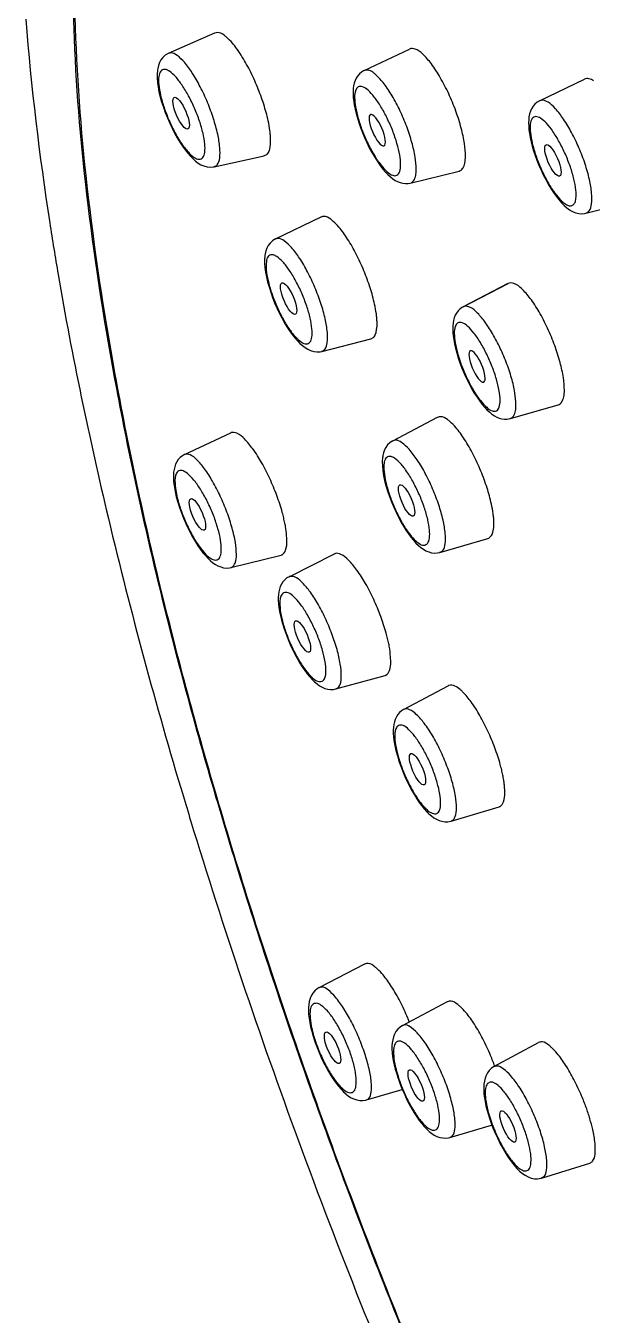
# Model space of a CAD drawing. Extents: x 11295 to 11888, y -24362 to -23942.
# Drawn here: x 11764.41 to 11773.76, y -24109.53 to -24088.24 of the extents above; entities that cross this region are included whole.
import ezdxf

# ---------------------------------------------------------------- set-up
doc = ezdxf.new("R2010")
doc.units = 0
doc.header["$MEASUREMENT"] = 0
doc.layers.get('0').update_dxf_attribs({"linetype": 'CONTINUOUS'})
doc.layers.add('02___PRT_ALL_AXES', color=7, linetype='CONTINUOUS')

msp = doc.modelspace()

# ---------------------------------------------------------------- linework, layer by layer
at = {"color": 7, "linetype": 'Continuous'}
for p, q in [((11766.767, -24088.695), (11766.767, -24088.696)), ((11769.995, -24088.979), (11769.986, -24088.984)), ((11772.892, -24089.478), (11772.892, -24089.478)), ((11768.437, -24090.279), (11768.445, -24090.232)), ((11767.214, -24090.476), (11767.257, -24090.508)), ((11767.521, -24090.568), (11767.521, -24090.568)), ((11771.562, -24090.639), (11771.583, -24090.631)), ((11770.757, -24090.838), (11770.758, -24090.838)), ((11770.758, -24090.838), (11770.777, -24090.831)), ((11773.655, -24091.336), (11773.655, -24091.336)), ((11768.532, -24091.759), (11768.532, -24091.759)), ((11772.37, -24092.496), (11771.632, -24092.881)), ((11770.193, -24093.304), (11770.202, -24093.257)), ((11770.18, -24093.344), (11770.193, -24093.304)), ((11768.977, -24093.521), (11769.02, -24093.554)), ((11773.199, -24094.498), (11773.216, -24094.491)), ((11772.409, -24094.724), (11772.41, -24094.724)), ((11772.41, -24094.724), (11772.425, -24094.718)), ((11770.468, -24095.092), (11770.468, -24095.092)), ((11767.031, -24095.319), (11767.031, -24095.319)), ((11766.886, -24095.911), (11766.911, -24096.035)), ((11768.721, -24096.747), (11768.713, -24096.612)), ((11772.109, -24096.641), (11772.122, -24096.602)), ((11772.122, -24096.602), (11772.131, -24096.554)), ((11771.247, -24096.935), (11771.247, -24096.935)), ((11767.798, -24097.184), (11767.798, -24097.184)), ((11768.756, -24097.336), (11768.756, -24097.336)), ((11768.617, -24097.925), (11768.642, -24098.048)), ((11770.436, -24098.737), (11770.427, -24098.602)), ((11769.53, -24099.19), (11769.53, -24099.189)), ((11770.647, -24099.53), (11770.647, -24099.53)), ((11770.515, -24100.114), (11770.54, -24100.237)), ((11767.552, -24100.946), (11767.558, -24100.968)), ((11772.318, -24100.904), (11772.31, -24100.77)), ((11767.011, -24100.967), (11767.05, -24101.095)), ((11767.55, -24100.971), (11767.543, -24100.949)), ((11771.429, -24101.371), (11771.43, -24101.371)), ((11769.251, -24104.12), (11769.251, -24104.12)), ((11770.627, -24104.747), (11770.627, -24104.748)), ((11769.219, -24105.111), (11769.252, -24105.194)), ((11772.138, -24105.426), (11772.138, -24105.426)), ((11770.596, -24105.731), (11770.629, -24105.813)), ((11770.034, -24105.976), (11770.035, -24105.976)), ((11772.122, -24106.435), (11772.16, -24106.526)), ((11771.412, -24106.595), (11771.412, -24106.595)), ((11772.925, -24107.266), (11772.926, -24107.265))]:
    msp.add_line(p, q, dxfattribs=at)
for points in [[(11766.767, -24088.696), (11766.758, -24088.7), (11766.713, -24088.727), (11766.674, -24088.762), (11766.642, -24088.803), (11766.618, -24088.848), (11766.6, -24088.895), (11766.588, -24088.945), (11766.584, -24088.966)], [(11766.584, -24088.964), (11766.583, -24088.977), (11766.578, -24089.039), (11766.578, -24089.106), (11766.584, -24089.176), (11766.594, -24089.251)], [(11769.985, -24088.984), (11769.953, -24089.004), (11769.918, -24089.033)], [(11769.845, -24089.145), (11769.831, -24089.188), (11769.821, -24089.232), (11769.815, -24089.277), (11769.813, -24089.325), (11769.813, -24089.376)], [(11769.918, -24089.033), (11769.889, -24089.067), (11769.864, -24089.105), (11769.845, -24089.145)], [(11766.594, -24089.251), (11766.609, -24089.329), (11766.629, -24089.412), (11766.653, -24089.497), (11766.681, -24089.585), (11766.713, -24089.673), (11766.748, -24089.761), (11766.786, -24089.848), (11766.825, -24089.932), (11766.867, -24090.014)], [(11769.813, -24089.376), (11769.817, -24089.431), (11769.823, -24089.489), (11769.833, -24089.551), (11769.846, -24089.618), (11769.863, -24089.688), (11769.884, -24089.762), (11769.908, -24089.839), (11769.935, -24089.919), (11769.967, -24090.002), (11770.002, -24090.085), (11770.04, -24090.169), (11770.081, -24090.253), (11770.125, -24090.334), (11770.17, -24090.411), (11770.215, -24090.482), (11770.26, -24090.547), (11770.305, -24090.605), (11770.347, -24090.655), (11770.389, -24090.698)], [(11772.892, -24089.478), (11772.852, -24089.501), (11772.815, -24089.532), (11772.784, -24089.568), (11772.759, -24089.609), (11772.74, -24089.652), (11772.726, -24089.696)], [(11772.726, -24089.696), (11772.717, -24089.743), (11772.712, -24089.792), (11772.71, -24089.844), (11772.712, -24089.898), (11772.717, -24089.957), (11772.725, -24090.019), (11772.737, -24090.085), (11772.753, -24090.154), (11772.772, -24090.227), (11772.794, -24090.303), (11772.82, -24090.381), (11772.849, -24090.461), (11772.881, -24090.541), (11772.916, -24090.622), (11772.953, -24090.701), (11772.993, -24090.779)], [(11766.867, -24090.014), (11766.91, -24090.091), (11766.954, -24090.163), (11766.998, -24090.23), (11767.041, -24090.291), (11767.085, -24090.346), (11767.128, -24090.395), (11767.171, -24090.438), (11767.214, -24090.476)], [(11767.257, -24090.508), (11767.302, -24090.534), (11767.351, -24090.555), (11767.402, -24090.569), (11767.454, -24090.575), (11767.507, -24090.571), (11767.521, -24090.568)], [(11770.389, -24090.698), (11770.429, -24090.735), (11770.469, -24090.767), (11770.508, -24090.793), (11770.548, -24090.814), (11770.59, -24090.83), (11770.633, -24090.841)], [(11770.633, -24090.841), (11770.677, -24090.846), (11770.722, -24090.845), (11770.758, -24090.838)], [(11772.993, -24090.779), (11773.034, -24090.854), (11773.076, -24090.925), (11773.12, -24090.992), (11773.164, -24091.054)], [(11773.164, -24091.054), (11773.208, -24091.111), (11773.252, -24091.162), (11773.296, -24091.207), (11773.342, -24091.247), (11773.388, -24091.28), (11773.398, -24091.287)], [(11773.397, -24091.286), (11773.402, -24091.289), (11773.445, -24091.312), (11773.49, -24091.33), (11773.537, -24091.341), (11773.586, -24091.345), (11773.635, -24091.341), (11773.655, -24091.336)], [(11768.532, -24091.759), (11768.523, -24091.763), (11768.48, -24091.792), (11768.443, -24091.827), (11768.413, -24091.867), (11768.389, -24091.911), (11768.372, -24091.958), (11768.361, -24092.007), (11768.358, -24092.025)], [(11768.358, -24092.023), (11768.356, -24092.036), (11768.351, -24092.097), (11768.352, -24092.163), (11768.357, -24092.232), (11768.367, -24092.306)], [(11768.367, -24092.306), (11768.382, -24092.384), (11768.401, -24092.466), (11768.425, -24092.55), (11768.453, -24092.637), (11768.484, -24092.724), (11768.518, -24092.812), (11768.555, -24092.898), (11768.595, -24092.981), (11768.636, -24093.062), (11768.678, -24093.138), (11768.721, -24093.21), (11768.764, -24093.276), (11768.807, -24093.337), (11768.85, -24093.391), (11768.893, -24093.44), (11768.935, -24093.484), (11768.977, -24093.521)], [(11771.63, -24092.882), (11771.611, -24092.892), (11771.577, -24092.918), (11771.546, -24092.949), (11771.521, -24092.984), (11771.5, -24093.021), (11771.484, -24093.062), (11771.472, -24093.104), (11771.464, -24093.148), (11771.459, -24093.195), (11771.458, -24093.246), (11771.46, -24093.3)], [(11771.46, -24093.3), (11771.465, -24093.359), (11771.474, -24093.423), (11771.487, -24093.491), (11771.504, -24093.564), (11771.525, -24093.642), (11771.549, -24093.723), (11771.578, -24093.807), (11771.611, -24093.892), (11771.647, -24093.979), (11771.686, -24094.064), (11771.727, -24094.147), (11771.77, -24094.228), (11771.814, -24094.304), (11771.859, -24094.373), (11771.903, -24094.437), (11771.946, -24094.493), (11771.988, -24094.542), (11772.028, -24094.585)], [(11769.02, -24093.554), (11769.064, -24093.581), (11769.112, -24093.603), (11769.163, -24093.618), (11769.214, -24093.624), (11769.267, -24093.622), (11769.298, -24093.616)], [(11772.028, -24094.585), (11772.068, -24094.621), (11772.106, -24094.652), (11772.145, -24094.678), (11772.184, -24094.7), (11772.224, -24094.717), (11772.267, -24094.729)], [(11772.267, -24094.729), (11772.31, -24094.735), (11772.355, -24094.734), (11772.399, -24094.727), (11772.41, -24094.724)], [(11770.468, -24095.092), (11770.459, -24095.097), (11770.418, -24095.126), (11770.383, -24095.161), (11770.354, -24095.201), (11770.332, -24095.244), (11770.316, -24095.29), (11770.304, -24095.338), (11770.302, -24095.354)], [(11767.031, -24095.319), (11766.996, -24095.339), (11766.959, -24095.368), (11766.928, -24095.402), (11766.902, -24095.44), (11766.882, -24095.481), (11766.868, -24095.523), (11766.857, -24095.567), (11766.851, -24095.613), (11766.848, -24095.662), (11766.848, -24095.713), (11766.851, -24095.769)], [(11770.302, -24095.352), (11770.3, -24095.369), (11770.295, -24095.436), (11770.297, -24095.507), (11770.304, -24095.583)], [(11770.304, -24095.583), (11770.316, -24095.663), (11770.334, -24095.746), (11770.356, -24095.833), (11770.382, -24095.921), (11770.413, -24096.011), (11770.446, -24096.1), (11770.483, -24096.188), (11770.522, -24096.273), (11770.562, -24096.354), (11770.603, -24096.431), (11770.644, -24096.503), (11770.686, -24096.569), (11770.728, -24096.63), (11770.769, -24096.686), (11770.81, -24096.736), (11770.851, -24096.781), (11770.892, -24096.821), (11770.932, -24096.855)], [(11766.851, -24095.769), (11766.858, -24095.83), (11766.863, -24095.866)], [(11766.863, -24095.865), (11766.875, -24095.93), (11766.895, -24096.016)], [(11766.895, -24096.016), (11766.919, -24096.105), (11766.947, -24096.194), (11766.979, -24096.283), (11767.013, -24096.37), (11767.05, -24096.456), (11767.088, -24096.538), (11767.128, -24096.617), (11767.169, -24096.692), (11767.21, -24096.762), (11767.252, -24096.826), (11767.293, -24096.886), (11767.334, -24096.94), (11767.375, -24096.989), (11767.416, -24097.033), (11767.457, -24097.072), (11767.498, -24097.106), (11767.54, -24097.134), (11767.583, -24097.158), (11767.629, -24097.176), (11767.676, -24097.188), (11767.725, -24097.193), (11767.775, -24097.189), (11767.798, -24097.184)], [(11770.932, -24096.855), (11770.974, -24096.884), (11771.016, -24096.909), (11771.061, -24096.927), (11771.107, -24096.94), (11771.155, -24096.946), (11771.203, -24096.944), (11771.247, -24096.935)], [(11768.756, -24097.336), (11768.722, -24097.356), (11768.686, -24097.386), (11768.656, -24097.42), (11768.631, -24097.458), (11768.612, -24097.498), (11768.598, -24097.54), (11768.588, -24097.584), (11768.581, -24097.63), (11768.578, -24097.679), (11768.579, -24097.73), (11768.582, -24097.786)], [(11768.582, -24097.786), (11768.589, -24097.845), (11768.594, -24097.879)], [(11768.594, -24097.878), (11768.605, -24097.939), (11768.624, -24098.024)], [(11768.624, -24098.024), (11768.648, -24098.111), (11768.675, -24098.199), (11768.706, -24098.286), (11768.74, -24098.373), (11768.776, -24098.457), (11768.813, -24098.539), (11768.853, -24098.618), (11768.893, -24098.692), (11768.934, -24098.762), (11768.975, -24098.827), (11769.016, -24098.887), (11769.057, -24098.941), (11769.097, -24098.99), (11769.138, -24099.034), (11769.178, -24099.073), (11769.218, -24099.108), (11769.259, -24099.137), (11769.302, -24099.161), (11769.347, -24099.18), (11769.394, -24099.193), (11769.442, -24099.199), (11769.492, -24099.197), (11769.53, -24099.19)], [(11770.647, -24099.53), (11770.615, -24099.55), (11770.58, -24099.58), (11770.551, -24099.613), (11770.527, -24099.651), (11770.508, -24099.692), (11770.494, -24099.734), (11770.485, -24099.777), (11770.479, -24099.823), (11770.476, -24099.872), (11770.477, -24099.923), (11770.48, -24099.978)], [(11770.48, -24099.978), (11770.487, -24100.037), (11770.492, -24100.068)], [(11770.492, -24100.068), (11770.502, -24100.125), (11770.521, -24100.208)], [(11770.521, -24100.208), (11770.544, -24100.293), (11770.57, -24100.38), (11770.6, -24100.466), (11770.633, -24100.552), (11770.668, -24100.635), (11770.706, -24100.717), (11770.745, -24100.795), (11770.784, -24100.869), (11770.825, -24100.939), (11770.865, -24101.004), (11770.906, -24101.064), (11770.947, -24101.118), (11770.987, -24101.168), (11771.027, -24101.212), (11771.066, -24101.252), (11771.106, -24101.286), (11771.147, -24101.316), (11771.189, -24101.341), (11771.233, -24101.361), (11771.279, -24101.375), (11771.327, -24101.382), (11771.376, -24101.382), (11771.429, -24101.371)], [(11769.251, -24104.12), (11769.218, -24104.141), (11769.179, -24104.173), (11769.147, -24104.212), (11769.121, -24104.255), (11769.102, -24104.301), (11769.089, -24104.349), (11769.081, -24104.399), (11769.076, -24104.452), (11769.076, -24104.507), (11769.079, -24104.566), (11769.087, -24104.629), (11769.097, -24104.696), (11769.112, -24104.767), (11769.13, -24104.842)], [(11770.627, -24104.748), (11770.588, -24104.773), (11770.551, -24104.806), (11770.521, -24104.845), (11770.497, -24104.888), (11770.479, -24104.934), (11770.467, -24104.981), (11770.459, -24105.031), (11770.455, -24105.083), (11770.455, -24105.138), (11770.459, -24105.196), (11770.466, -24105.259), (11770.477, -24105.325), (11770.492, -24105.395), (11770.51, -24105.47)], [(11769.13, -24104.842), (11769.153, -24104.921), (11769.172, -24104.98)], [(11769.172, -24104.98), (11769.188, -24105.029), (11769.219, -24105.111)], [(11769.252, -24105.194), (11769.288, -24105.276), (11769.326, -24105.355), (11769.366, -24105.432)], [(11769.366, -24105.432), (11769.406, -24105.505), (11769.448, -24105.574), (11769.49, -24105.638), (11769.532, -24105.698), (11769.574, -24105.751), (11769.616, -24105.799), (11769.657, -24105.842), (11769.699, -24105.879), (11769.74, -24105.912), (11769.783, -24105.939), (11769.827, -24105.96), (11769.874, -24105.976), (11769.923, -24105.986), (11769.972, -24105.987), (11770.021, -24105.98), (11770.035, -24105.976)], [(11770.51, -24105.47), (11770.533, -24105.547), (11770.551, -24105.604)], [(11770.551, -24105.604), (11770.566, -24105.65), (11770.596, -24105.731)], [(11772.138, -24105.426), (11772.094, -24105.456), (11772.059, -24105.49), (11772.03, -24105.529), (11772.008, -24105.572), (11771.991, -24105.617), (11771.98, -24105.664), (11771.973, -24105.713), (11771.969, -24105.765), (11771.97, -24105.82), (11771.974, -24105.878), (11771.981, -24105.939), (11771.992, -24106.005), (11772.007, -24106.075), (11772.025, -24106.148)], [(11770.629, -24105.813), (11770.665, -24105.894), (11770.702, -24105.972), (11770.741, -24106.048), (11770.781, -24106.121), (11770.822, -24106.19), (11770.864, -24106.254), (11770.906, -24106.313), (11770.948, -24106.367), (11770.989, -24106.415), (11771.03, -24106.458), (11771.071, -24106.496), (11771.112, -24106.528), (11771.154, -24106.556), (11771.198, -24106.578), (11771.244, -24106.594), (11771.292, -24106.604), (11771.34, -24106.607), (11771.388, -24106.601), (11771.412, -24106.595)], [(11772.025, -24106.148), (11772.047, -24106.224), (11772.065, -24106.279)], [(11772.065, -24106.279), (11772.087, -24106.344), (11772.122, -24106.435)], [(11772.16, -24106.526), (11772.2, -24106.615), (11772.243, -24106.7), (11772.288, -24106.782), (11772.333, -24106.859), (11772.38, -24106.93), (11772.426, -24106.995), (11772.472, -24107.054), (11772.518, -24107.105), (11772.563, -24107.15), (11772.608, -24107.188), (11772.655, -24107.22), (11772.703, -24107.246), (11772.754, -24107.265), (11772.806, -24107.276), (11772.86, -24107.277), (11772.914, -24107.269), (11772.925, -24107.266)]]:
    msp.add_lwpolyline(points, dxfattribs=at)
for centre, radius, start, end in [((11771.462, -24090.487), 0.193, 329.4024, 332.5073), ((11773.098, -24094.349), 0.189, 329.396, 331.8678), ((11766.328, -24096.933), 2.407, 11.5254, 13.6308), ((11766.64, -24096.87), 2.089, 9.2283, 11.5227), ((11767.197, -24096.779), 1.525, 6.2983, 9.2225), ((11768.066, -24098.92), 2.384, 11.5404, 13.6579), ((11768.374, -24098.857), 2.07, 9.2284, 11.5378), ((11768.917, -24098.769), 1.52, 6.299, 9.2253), ((11769.975, -24101.084), 2.358, 11.5578, 13.6885), ((11770.279, -24101.022), 2.047, 9.2286, 11.5552), ((11770.805, -24100.936), 1.514, 6.3021, 9.2288), ((11767.031, -24106.178), 3.999, 21.9009, 22.878), ((11771.268, -24104.303), 2.193, 194.6781, 198.3552), ((11771.575, -24104.205), 2.516, 198.2874, 199.9782), ((11771.671, -24104.17), 2.617, 199.9782, 201.6056), ((11768.605, -24106.715), 3.777, 20.077, 21.4244), ((11772.644, -24104.928), 2.19, 194.682, 198.3552), ((11772.95, -24104.829), 2.512, 198.2873, 199.9766), ((11773.045, -24104.795), 2.613, 199.9765, 201.6025), ((11770.163, -24107.364), 3.719, 19.8943, 21.4538), ((11774.152, -24105.605), 2.184, 194.6831, 198.3553), ((11770.3, -24107.314), 3.574, 18.2899, 19.8943), ((11770.586, -24107.22), 3.273, 16.5961, 18.3006), ((11774.458, -24105.506), 2.505, 198.2871, 199.9762), ((11774.552, -24105.472), 2.605, 199.9762, 201.6018)]:
    msp.add_arc(centre, radius, start, end, dxfattribs=at)
for points, start_tangent, end_tangent in [([(11767.543, -24100.949), (11766.616, -24097.497), (11765.911, -24094.228), (11765.44, -24091.198), (11765.212, -24088.456), (11765.233, -24086.047), (11765.507, -24084.01), (11766.036, -24082.384), (11766.808, -24081.211), (11767.79, -24080.514)], (-0.281174, 0.959657), (0.918493, 0.395436)), ([(11767.852, -24080.719), (11767.072, -24081.155), (11766.225, -24082.186), (11765.628, -24083.707), (11765.291, -24085.69), (11765.221, -24088.096), (11765.419, -24090.882), (11765.881, -24093.996), (11766.598, -24097.379), (11767.552, -24100.946)], (-0.941664, -0.336555), (0.280915, -0.959733)), ([(11764.41, -24088.131), (11764.806, -24091.493), (11764.944, -24092.345)], (0.07596, -0.997111), (0.168462, -0.985708)), ([(11767.728, -24088.433), (11767.686, -24088.398), (11767.573, -24088.351), (11767.531, -24088.361)], (-0.752851, 0.658191), (-0.913188, -0.407539)), ([(11768.44, -24089.971), (11768.411, -24089.809), (11768.338, -24089.537), (11768.234, -24089.253), (11768.106, -24088.974), (11767.965, -24088.726), (11767.82, -24088.526), (11767.728, -24088.433)], (-0.131261, 0.991348), (-0.752851, 0.658191)), ([(11767.611, -24090.426), (11767.613, -24090.253), (11767.578, -24090.03), (11767.508, -24089.774), (11767.41, -24089.506), (11767.29, -24089.248), (11767.159, -24089.021), (11767.028, -24088.843), (11766.907, -24088.729), (11766.805, -24088.688), (11766.768, -24088.698)], (0.14628, 0.989243), (-0.910828, -0.412785)), ([(11770.963, -24088.708), (11770.838, -24088.625), (11770.743, -24088.624)], (-0.725605, 0.688111), (-0.906567, -0.422062)), ([(11771.668, -24090.398), (11771.652, -24090.186), (11771.598, -24089.932), (11771.509, -24089.648), (11771.391, -24089.362), (11771.251, -24089.092), (11771.105, -24088.869), (11770.963, -24088.708)], (0.007268, 0.999974), (-0.725605, 0.688111)), ([(11766.752, -24088.974), (11766.698, -24088.961), (11766.639, -24088.99), (11766.607, -24089.076)], (-0.891997, 0.452041), (-0.146451, -0.989218)), ([(11767.364, -24090.329), (11767.366, -24090.193), (11767.336, -24090.016), (11767.278, -24089.814), (11767.196, -24089.602), (11767.097, -24089.399), (11766.989, -24089.22), (11766.881, -24089.08), (11766.781, -24088.992), (11766.752, -24088.974)], (0.146356, 0.989232), (-0.891997, 0.452041)), ([(11770.156, -24089.02), (11770.081, -24088.979), (11769.995, -24088.979)], (-0.794881, 0.606765), (-0.906684, -0.421811)), ([(11770.853, -24090.666), (11770.855, -24090.611), (11770.838, -24090.409), (11770.784, -24090.167), (11770.698, -24089.903), (11770.586, -24089.639), (11770.458, -24089.397), (11770.324, -24089.197), (11770.195, -24089.054), (11770.156, -24089.02)], (0.083612, 0.996498), (-0.794881, 0.606765)), ([(11766.607, -24089.076), (11766.606, -24089.211), (11766.635, -24089.387), (11766.693, -24089.589), (11766.774, -24089.8), (11766.873, -24090.004), (11766.981, -24090.183), (11767.09, -24090.323), (11767.19, -24090.413), (11767.273, -24090.444), (11767.333, -24090.415), (11767.364, -24090.329)], (-0.14633, -0.989236), (0.146438, 0.98922)), ([(11770.538, -24090.708), (11770.583, -24090.649), (11770.598, -24090.534), (11770.583, -24090.375), (11770.538, -24090.184), (11770.467, -24089.975), (11770.376, -24089.767), (11770.272, -24089.576), (11770.163, -24089.418), (11770.06, -24089.306), (11769.969, -24089.248), (11769.899, -24089.249)], (0.886353, 0.463011), (-0.886478, -0.462771)), ([(11773.707, -24089.115), (11773.673, -24089.112), (11773.633, -24089.124)], (-0.976796, 0.214171), (-0.895076, -0.445914)), ([(11773.783, -24089.149), (11773.707, -24089.115)], (-0.849021, 0.528359), (-0.976796, 0.214171)), ([(11769.899, -24089.249), (11769.854, -24089.308), (11769.838, -24089.422), (11769.853, -24089.581), (11769.898, -24089.772), (11769.968, -24089.98), (11770.06, -24090.188), (11770.164, -24090.38), (11770.272, -24090.538), (11770.376, -24090.651), (11770.467, -24090.709), (11770.538, -24090.708)], (-0.88633, -0.463055), (0.886467, 0.462793)), ([(11773.031, -24089.503), (11772.928, -24089.469), (11772.893, -24089.48)], (-0.848967, 0.528446), (-0.891866, -0.452299)), ([(11773.655, -24091.335), (11773.71, -24091.297), (11773.75, -24091.183), (11773.751, -24091.006), (11773.715, -24090.78), (11773.643, -24090.523), (11773.542, -24090.257), (11773.42, -24090.002), (11773.287, -24089.781), (11773.154, -24089.61), (11773.031, -24089.503)], (0.952396, 0.304864), (-0.848925, 0.528514)), ([(11772.907, -24089.767), (11772.827, -24089.74), (11772.769, -24089.772), (11772.739, -24089.862), (11772.74, -24090.001), (11772.771, -24090.179), (11772.83, -24090.382), (11772.913, -24090.592), (11773.012, -24090.793), (11773.119, -24090.968), (11773.226, -24091.104), (11773.323, -24091.187)], (-0.84891, 0.528538), (0.84885, -0.528634)), ([(11773.486, -24091.128), (11773.492, -24091.092), (11773.491, -24090.952), (11773.459, -24090.773), (11773.4, -24090.571), (11773.317, -24090.36), (11773.218, -24090.16), (11773.111, -24089.985), (11773.004, -24089.85), (11772.907, -24089.767)], (0.214459, 0.976733), (-0.848845, 0.528642)), ([(11768.452, -24090.114), (11768.448, -24090.046), (11768.44, -24089.971)], (-0.024058, 0.999711), (-0.131261, 0.991348)), ([(11768.347, -24090.383), (11768.403, -24090.349), (11768.437, -24090.279)], (0.960216, 0.279257), (0.240026, 0.970766)), ([(11768.445, -24090.232), (11768.452, -24090.114)], (0.146152, 0.989262), (-0.024058, 0.999711)), ([(11767.521, -24090.566), (11767.572, -24090.535), (11767.611, -24090.426)], (0.959829, 0.280584), (0.146356, 0.989232)), ([(11771.633, -24090.576), (11771.645, -24090.55), (11771.658, -24090.508)], (0.462168, 0.886793), (0.220897, 0.975297)), ([(11771.658, -24090.508), (11771.668, -24090.398)], (0.220897, 0.975297), (0.007268, 0.999974)), ([(11770.777, -24090.831), (11770.834, -24090.755), (11770.853, -24090.666)], (0.886209, 0.463287), (0.083612, 0.996498)), ([(11771.583, -24090.631), (11771.628, -24090.585)], (0.886076, 0.46354), (0.509542, 0.860446)), ([(11773.426, -24091.209), (11773.462, -24091.182), (11773.486, -24091.128)], (0.922794, 0.385294), (0.214459, 0.976733)), ([(11773.323, -24091.187), (11773.404, -24091.214), (11773.426, -24091.209)], (0.8489, -0.528554), (0.922794, 0.385294)), ([(11769.486, -24091.47), (11769.443, -24091.435), (11769.33, -24091.388), (11769.285, -24091.399)], (-0.754162, 0.656689), (-0.904117, -0.427285)), ([(11770.197, -24092.998), (11770.168, -24092.837), (11770.095, -24092.568), (11769.992, -24092.287), (11769.865, -24092.009), (11769.723, -24091.762), (11769.578, -24091.563), (11769.486, -24091.47)], (-0.1321, 0.991236), (-0.754162, 0.656689)), ([(11769.386, -24093.475), (11769.388, -24093.303), (11769.352, -24093.08), (11769.282, -24092.826), (11769.182, -24092.56), (11769.062, -24092.304), (11768.93, -24092.079), (11768.797, -24091.903), (11768.675, -24091.79), (11768.573, -24091.75), (11768.533, -24091.761)], (0.14627, 0.989245), (-0.901187, -0.433431)), ([(11768.381, -24092.135), (11768.38, -24092.27), (11768.409, -24092.445), (11768.466, -24092.646), (11768.547, -24092.856), (11768.645, -24093.058), (11768.752, -24093.236), (11768.86, -24093.375), (11768.959, -24093.463), (11769.042, -24093.494), (11769.101, -24093.465), (11769.133, -24093.38)], (-0.146336, -0.989235), (0.146435, 0.98922)), ([(11768.525, -24092.033), (11768.471, -24092.02), (11768.412, -24092.049), (11768.381, -24092.135)], (-0.892358, 0.451329), (-0.146443, -0.989219)), ([(11769.133, -24093.38), (11769.134, -24093.244), (11769.105, -24093.068), (11769.047, -24092.867), (11768.966, -24092.657), (11768.868, -24092.455), (11768.76, -24092.277), (11768.653, -24092.139), (11768.554, -24092.051), (11768.525, -24092.033)], (0.146352, 0.989233), (-0.892358, 0.451329)), ([(11764.944, -24092.345), (11765.774, -24096.376), (11767.011, -24100.967)], (0.168462, -0.985708), (0.287291, -0.957843)), ([(11772.469, -24092.496), (11772.371, -24092.496)], (-0.948416, 0.317029), (-0.887438, -0.460927)), ([(11772.594, -24092.58), (11772.469, -24092.496)], (-0.726259, 0.687422), (-0.948416, 0.317029)), ([(11773.301, -24094.26), (11773.285, -24094.051), (11773.231, -24093.8), (11773.142, -24093.52), (11773.024, -24093.235), (11772.884, -24092.964), (11772.737, -24092.741), (11772.594, -24092.58)], (0.006563, 0.999978), (-0.726259, 0.687422)), ([(11770.209, -24093.14), (11770.205, -24093.072), (11770.197, -24092.998)], (-0.02459, 0.999698), (-0.1321, 0.991236)), ([(11772.501, -24094.554), (11772.502, -24094.499), (11772.484, -24094.298), (11772.429, -24094.058), (11772.341, -24093.796), (11772.228, -24093.534), (11772.099, -24093.294), (11771.964, -24093.095), (11771.835, -24092.953), (11771.721, -24092.88), (11771.632, -24092.881)], (0.078487, 0.996915), (-0.887627, -0.460563)), ([(11770.202, -24093.257), (11770.209, -24093.14)], (0.146152, 0.989262), (-0.02459, 0.999698)), ([(11771.544, -24093.146), (11771.499, -24093.205), (11771.484, -24093.319), (11771.499, -24093.477), (11771.543, -24093.667), (11771.613, -24093.874), (11771.704, -24094.081), (11771.807, -24094.271), (11771.915, -24094.428), (11772.019, -24094.54), (11772.109, -24094.598), (11772.18, -24094.597)], (-0.88634, -0.463035), (0.886464, 0.462798)), ([(11772.18, -24094.597), (11772.224, -24094.538), (11772.24, -24094.424), (11772.225, -24094.266), (11772.18, -24094.076), (11772.11, -24093.869), (11772.019, -24093.662), (11771.916, -24093.472), (11771.808, -24093.315), (11771.705, -24093.203), (11771.614, -24093.145), (11771.544, -24093.146)], (0.88635, 0.463016), (-0.886469, -0.462789)), ([(11769.298, -24093.614), (11769.347, -24093.583), (11769.386, -24093.475)], (0.953611, 0.301042), (0.146342, 0.989234)), ([(11770.107, -24093.408), (11770.16, -24093.374), (11770.18, -24093.344)], (0.952947, 0.303136), (0.433915, 0.900954)), ([(11773.291, -24094.367), (11773.301, -24094.26)], (0.213422, 0.97696), (0.006563, 0.999978)), ([(11772.425, -24094.718), (11772.482, -24094.643), (11772.501, -24094.554)], (0.886205, 0.463293), (0.078487, 0.996915)), ([(11773.216, -24094.491), (11773.261, -24094.446)], (0.886076, 0.46354), (0.509433, 0.86051)), ([(11773.265, -24094.439), (11773.278, -24094.411), (11773.291, -24094.367)], (0.471838, 0.881686), (0.213422, 0.97696)), ([(11771.415, -24094.777), (11771.372, -24094.743), (11771.258, -24094.695), (11771.209, -24094.708)], (-0.754597, 0.656188), (-0.894901, -0.446264)), ([(11768.021, -24095.062), (11767.895, -24094.968), (11767.798, -24094.958), (11767.793, -24094.96)], (-0.696833, 0.717234), (-0.896703, -0.442633)), ([(11772.125, -24096.297), (11772.097, -24096.137), (11772.025, -24095.872), (11771.922, -24095.593), (11771.795, -24095.318), (11771.654, -24095.071), (11771.507, -24094.871), (11771.415, -24094.777)], (-0.132992, 0.991117), (-0.754597, 0.656188)), ([(11768.668, -24096.366), (11768.645, -24096.276), (11768.554, -24095.997), (11768.437, -24095.715), (11768.303, -24095.453), (11768.16, -24095.228), (11768.021, -24095.062)], (-0.235202, 0.971947), (-0.696833, 0.717234)), ([(11771.333, -24096.795), (11771.335, -24096.623), (11771.298, -24096.402), (11771.227, -24096.149), (11771.126, -24095.885), (11771.005, -24095.631), (11770.871, -24095.407), (11770.738, -24095.233), (11770.615, -24095.122), (11770.512, -24095.082), (11770.469, -24095.094)], (0.146263, 0.989246), (-0.890874, -0.454251)), ([(11767.87, -24096.774), (11767.816, -24096.534), (11767.731, -24096.272), (11767.62, -24096.007), (11767.493, -24095.761), (11767.361, -24095.555), (11767.233, -24095.405), (11767.121, -24095.324), (11767.033, -24095.318), (11767.031, -24095.319)], (-0.159882, 0.987136), (-0.904815, -0.425806)), ([(11770.468, -24095.363), (11770.415, -24095.35), (11770.356, -24095.379), (11770.325, -24095.464)], (-0.892388, 0.451269), (-0.146437, -0.98922)), ([(11771.073, -24096.702), (11771.074, -24096.567), (11771.045, -24096.392), (11770.988, -24096.192), (11770.907, -24095.983), (11770.809, -24095.782), (11770.703, -24095.606), (11770.596, -24095.468), (11770.497, -24095.38), (11770.468, -24095.363)], (0.14635, 0.989233), (-0.892388, 0.451269)), ([(11767.625, -24096.733), (11767.582, -24096.544), (11767.513, -24096.336), (11767.422, -24096.126), (11767.318, -24095.933), (11767.209, -24095.771), (11767.103, -24095.653), (11767.01, -24095.591), (11766.937, -24095.588), (11766.89, -24095.645), (11766.874, -24095.713)], (-0.15986, 0.98714), (-0.086801, -0.996226)), ([(11770.325, -24095.464), (11770.324, -24095.599), (11770.353, -24095.773), (11770.41, -24095.973), (11770.49, -24096.182), (11770.588, -24096.383), (11770.694, -24096.56), (11770.801, -24096.697), (11770.9, -24096.785), (11770.982, -24096.816), (11771.041, -24096.787), (11771.073, -24096.702)], (-0.146343, -0.989234), (0.146433, 0.989221)), ([(11766.874, -24095.713), (11766.873, -24095.756), (11766.886, -24095.911)], (-0.086801, -0.996226), (0.159821, -0.987146)), ([(11766.911, -24096.035), (11766.928, -24096.1), (11766.998, -24096.307), (11767.088, -24096.516), (11767.192, -24096.709), (11767.301, -24096.872), (11767.406, -24096.99), (11767.5, -24097.053), (11767.573, -24097.056), (11767.621, -24097), (11767.638, -24096.889), (11767.625, -24096.733)], (0.239122, -0.970989), (-0.159826, 0.987145)), ([(11772.137, -24096.438), (11772.134, -24096.37), (11772.125, -24096.297)], (-0.025208, 0.999682), (-0.132992, 0.991117)), ([(11772.131, -24096.554), (11772.137, -24096.438)], (0.146152, 0.989262), (-0.025208, 0.999682)), ([(11772.038, -24096.704), (11772.089, -24096.67), (11772.109, -24096.641)], (0.945123, 0.326714), (0.433943, 0.90094)), ([(11767.798, -24097.184), (11767.81, -24097.18), (11767.867, -24097.111), (11767.887, -24096.972), (11767.87, -24096.774)], (0.976993, 0.213273), (-0.159843, 0.987142)), ([(11768.624, -24096.978), (11768.641, -24096.973), (11768.7, -24096.896), (11768.721, -24096.747)], (0.978641, 0.205577), (-0.008471, 0.999964)), ([(11771.246, -24096.933), (11771.293, -24096.903), (11771.333, -24096.795)], (0.946392, 0.323021), (0.146331, 0.989236)), ([(11769.737, -24097.062), (11769.611, -24096.968), (11769.513, -24096.957), (11769.506, -24096.961)], (-0.698433, 0.715675), (-0.883242, -0.468917)), ([(11770.383, -24098.357), (11770.36, -24098.268), (11770.269, -24097.991), (11770.153, -24097.711), (11770.02, -24097.451), (11769.877, -24097.228), (11769.737, -24097.062)], (-0.235661, 0.971835), (-0.698433, 0.715675)), ([(11769.602, -24098.78), (11769.549, -24098.541), (11769.463, -24098.279), (11769.352, -24098.015), (11769.224, -24097.772), (11769.09, -24097.568), (11768.962, -24097.42), (11768.848, -24097.34), (11768.759, -24097.335), (11768.756, -24097.336)], (-0.159887, 0.987135), (-0.892062, -0.451913)), ([(11768.605, -24097.727), (11768.604, -24097.77), (11768.617, -24097.925)], (-0.086499, -0.996252), (0.159824, -0.987146)), ([(11769.351, -24098.74), (11769.308, -24098.552), (11769.239, -24098.345), (11769.149, -24098.137), (11769.046, -24097.944), (11768.938, -24097.783), (11768.833, -24097.667), (11768.74, -24097.605), (11768.668, -24097.602), (11768.621, -24097.659), (11768.605, -24097.727)], (-0.159861, 0.98714), (-0.086499, -0.996252)), ([(11768.642, -24098.048), (11768.659, -24098.112), (11768.728, -24098.319), (11768.818, -24098.527), (11768.921, -24098.719), (11769.029, -24098.88), (11769.134, -24098.997), (11769.227, -24099.06), (11769.3, -24099.063), (11769.347, -24099.007), (11769.364, -24098.896), (11769.351, -24098.74)], (0.239056, -0.971006), (-0.159827, 0.987145)), ([(11769.53, -24099.189), (11769.541, -24099.185), (11769.598, -24099.116), (11769.619, -24098.977), (11769.602, -24098.78)], (0.971331, 0.237733), (-0.159852, 0.987141)), ([(11770.34, -24098.968), (11770.356, -24098.962), (11770.414, -24098.886), (11770.436, -24098.737)], (0.97403, 0.226417), (-0.007033, 0.999975)), ([(11771.579, -24099.198), (11771.495, -24099.144), (11771.395, -24099.133), (11771.385, -24099.138)], (-0.759074, 0.651004), (-0.868312, -0.496018)), ([(11772.266, -24100.526), (11772.243, -24100.437), (11772.153, -24100.162), (11772.037, -24099.886), (11771.905, -24099.628), (11771.762, -24099.405), (11771.622, -24099.239), (11771.579, -24099.198)], (-0.236178, 0.97171), (-0.759074, 0.651004)), ([(11771.503, -24100.962), (11771.449, -24100.724), (11771.363, -24100.463), (11771.251, -24100.201), (11771.122, -24099.959), (11770.987, -24099.757), (11770.857, -24099.61), (11770.743, -24099.532), (11770.653, -24099.527), (11770.647, -24099.53)], (-0.159892, 0.987135), (-0.87854, -0.477668)), ([(11771.245, -24100.925), (11771.202, -24100.738), (11771.133, -24100.531), (11771.044, -24100.324), (11770.941, -24100.133), (11770.834, -24099.973), (11770.73, -24099.857), (11770.638, -24099.795), (11770.565, -24099.793), (11770.519, -24099.849), (11770.503, -24099.917)], (-0.159862, 0.987139), (-0.086398, -0.996261)), ([(11770.503, -24099.917), (11770.501, -24099.959), (11770.515, -24100.114)], (-0.086398, -0.996261), (0.159827, -0.987145)), ([(11770.54, -24100.237), (11770.557, -24100.301), (11770.626, -24100.507), (11770.715, -24100.714), (11770.817, -24100.905), (11770.925, -24101.066), (11771.029, -24101.181), (11771.121, -24101.243), (11771.194, -24101.246), (11771.24, -24101.19), (11771.258, -24101.08), (11771.245, -24100.925)], (0.239042, -0.971009), (-0.159828, 0.987145)), ([(11772.223, -24101.135), (11772.239, -24101.129), (11772.297, -24101.052), (11772.318, -24100.904)], (0.968964, 0.247201), (-0.005306, 0.999986)), ([(11767.05, -24101.095), (11767.181, -24101.526), (11768.972, -24106.816), (11771.095, -24112.126), (11773.5, -24117.333), (11776.129, -24122.298), (11778.921, -24126.882), (11780.626, -24129.361)], (0.288697, -0.957421), (0.585894, -0.810388)), ([(11787.658, -24135.499), (11785.98, -24134.286), (11784.206, -24132.628), (11782.361, -24130.559), (11780.474, -24128.112), (11778.576, -24125.331), (11776.699, -24122.261), (11774.873, -24118.956), (11773.13, -24115.471), (11771.499, -24111.866), (11770.007, -24108.203), (11768.681, -24104.543), (11767.55, -24100.971)], (-0.854985, 0.518653), (-0.281435, 0.95958)), ([(11767.558, -24100.968), (11768.743, -24104.697), (11770.129, -24108.497), (11771.693, -24112.295), (11773.403, -24116.023), (11775.23, -24119.61), (11777.137, -24122.989), (11779.091, -24126.097), (11781.054, -24128.877), (11782.99, -24131.277), (11784.864, -24133.252), (11786.639, -24134.765), (11787.751, -24135.503)], (0.281174, -0.959657), (0.865306, -0.501244)), ([(11771.43, -24101.371), (11771.44, -24101.368), (11771.498, -24101.298), (11771.519, -24101.159), (11771.503, -24100.962)], (0.964841, 0.262836), (-0.159859, 0.98714)), ([(11770.216, -24103.815), (11770.174, -24103.779), (11770.062, -24103.723), (11770.006, -24103.734)], (-0.733522, 0.679666), (-0.911595, -0.411089)), ([(11770.716, -24104.623), (11770.588, -24104.35), (11770.448, -24104.106), (11770.307, -24103.911), (11770.216, -24103.815)], (-0.388734, 0.92135), (-0.733522, 0.679666)), ([(11770.006, -24105.209), (11769.906, -24104.943), (11769.786, -24104.686), (11769.654, -24104.458), (11769.522, -24104.277), (11769.4, -24104.159), (11769.298, -24104.112), (11769.252, -24104.123)], (-0.313696, 0.949524), (-0.903061, -0.429513)), ([(11771.585, -24104.438), (11771.543, -24104.401), (11771.43, -24104.345), (11771.372, -24104.356)], (-0.734216, 0.678916), (-0.90932, -0.416098)), ([(11769.781, -24105.241), (11769.701, -24105.032), (11769.604, -24104.828), (11769.496, -24104.648), (11769.388, -24104.506), (11769.287, -24104.414), (11769.202, -24104.379), (11769.141, -24104.404), (11769.107, -24104.487), (11769.104, -24104.621), (11769.131, -24104.796), (11769.147, -24104.859)], (-0.313685, 0.949527), (0.25215, -0.967688)), ([(11772.121, -24105.335), (11772.083, -24105.241), (11771.955, -24104.968), (11771.816, -24104.726), (11771.676, -24104.533), (11771.585, -24104.438)], (-0.365208, 0.930926), (-0.734216, 0.678916)), ([(11771.388, -24105.828), (11771.288, -24105.564), (11771.167, -24105.308), (11771.034, -24105.08), (11770.901, -24104.901), (11770.778, -24104.784), (11770.676, -24104.738), (11770.628, -24104.75)], (-0.3137, 0.949522), (-0.899127, -0.437689)), ([(11769.237, -24105.134), (11769.266, -24105.202), (11769.363, -24105.405), (11769.47, -24105.585), (11769.578, -24105.728), (11769.679, -24105.821), (11769.764, -24105.857), (11769.826, -24105.832), (11769.86, -24105.749), (11769.863, -24105.615), (11769.836, -24105.44), (11769.781, -24105.241)], (0.368128, -0.929775), (-0.313664, 0.949534)), ([(11771.155, -24105.863), (11771.076, -24105.655), (11770.979, -24105.452), (11770.872, -24105.273), (11770.765, -24105.131), (11770.665, -24105.039), (11770.581, -24105.005), (11770.519, -24105.03), (11770.486, -24105.112), (11770.483, -24105.246), (11770.51, -24105.42), (11770.526, -24105.483)], (-0.313686, 0.949527), (0.252218, -0.96767)), ([(11773.09, -24105.112), (11773.048, -24105.075), (11772.935, -24105.018), (11772.873, -24105.029)], (-0.733898, 0.67926), (-0.907473, -0.42011)), ([(11773.624, -24106.003), (11773.586, -24105.909), (11773.459, -24105.64), (11773.321, -24105.4), (11773.181, -24105.207), (11773.09, -24105.112)], (-0.365665, 0.930747), (-0.733898, 0.67926)), ([(11770.034, -24105.974), (11770.074, -24105.95), (11770.113, -24105.847), (11770.114, -24105.679), (11770.077, -24105.461), (11770.006, -24105.209)], (0.950605, 0.310402), (-0.313668, 0.949533)), ([(11772.905, -24106.499), (11772.805, -24106.235), (11772.684, -24105.98), (11772.551, -24105.755), (11772.417, -24105.577), (11772.293, -24105.461), (11772.189, -24105.416), (11772.139, -24105.428)], (-0.313703, 0.949521), (-0.894956, -0.446155)), ([(11770.616, -24105.757), (11770.644, -24105.826), (11770.741, -24106.028), (11770.848, -24106.207), (11770.955, -24106.349), (11771.055, -24106.441), (11771.139, -24106.476), (11771.201, -24106.452), (11771.235, -24106.369), (11771.238, -24106.235), (11771.211, -24106.061), (11771.155, -24105.863)], (0.368078, -0.929795), (-0.313664, 0.949534)), ([(11771.411, -24106.593), (11771.452, -24106.568), (11771.492, -24106.465), (11771.494, -24106.298), (11771.458, -24106.08), (11771.388, -24105.828)], (0.949161, 0.314792), (-0.313675, 0.94953)), ([(11772.666, -24106.537), (11772.587, -24106.329), (11772.491, -24106.127), (11772.385, -24105.949), (11772.278, -24105.808), (11772.178, -24105.717), (11772.095, -24105.682), (11772.034, -24105.707), (11772, -24105.789), (11771.997, -24105.922), (11772.025, -24106.095), (11772.04, -24106.158)], (-0.313687, 0.949527), (0.252236, -0.967666)), ([(11772.13, -24106.431), (11772.158, -24106.5), (11772.255, -24106.701), (11772.361, -24106.88), (11772.468, -24107.021), (11772.567, -24107.112), (11772.651, -24107.147), (11772.712, -24107.123), (11772.745, -24107.04), (11772.749, -24106.907), (11772.721, -24106.734), (11772.666, -24106.537)], (0.368067, -0.929799), (-0.313665, 0.949534)), ([(11773.811, -24106.759), (11773.807, -24106.693), (11773.769, -24106.462), (11773.722, -24106.286)], (-0.027571, 0.99962), (-0.285359, 0.958421)), ([(11772.925, -24107.263), (11772.966, -24107.238), (11773.007, -24107.135), (11773.01, -24106.968), (11772.975, -24106.75), (11772.905, -24106.499)], (0.947556, 0.31959), (-0.313681, 0.949528)), ([(11773.72, -24107.018), (11773.768, -24106.985), (11773.807, -24106.871), (11773.811, -24106.759)], (0.937262, 0.348627), (-0.027571, 0.99962))]:
    msp.add_spline(points, degree=3, dxfattribs=dict(at, start_tangent=start_tangent, end_tangent=end_tangent))
at = {"layer": '02___PRT_ALL_AXES', "color": 7, "linetype": 'Continuous'}
for p, q in [((11766.768, -24088.695), (11767.53, -24088.358)), ((11769.995, -24088.979), (11770.743, -24088.624)), ((11772.892, -24089.478), (11773.632, -24089.122)), ((11770.099, -24089.705), (11770.099, -24089.706)), ((11770.319, -24090.225), (11770.325, -24090.223)), ((11767.521, -24090.568), (11768.347, -24090.385)), ((11770.757, -24090.838), (11771.562, -24090.639)), ((11773.655, -24091.336), (11774.453, -24091.136)), ((11768.533, -24091.758), (11769.284, -24091.396)), ((11771.632, -24092.881), (11772.371, -24092.496)), ((11769.298, -24093.616), (11770.107, -24093.41)), ((11771.746, -24093.608), (11771.746, -24093.608)), ((11771.967, -24094.124), (11771.972, -24094.123)), ((11772.409, -24094.724), (11773.199, -24094.498)), ((11770.468, -24095.092), (11771.208, -24094.705)), ((11767.031, -24095.319), (11767.793, -24094.96)), ((11771.247, -24096.935), (11772.039, -24096.706)), ((11767.797, -24097.184), (11768.624, -24096.979)), ((11768.756, -24097.336), (11769.506, -24096.961)), ((11769.53, -24099.19), (11770.34, -24098.969)), ((11770.647, -24099.53), (11771.385, -24099.137)), ((11771.43, -24101.371), (11772.224, -24101.135)), ((11769.251, -24104.12), (11770.005, -24103.731)), ((11770.627, -24104.747), (11771.371, -24104.353)), ((11772.138, -24105.426), (11772.872, -24105.027)), ((11770.034, -24105.976), (11770.626, -24105.806)), ((11771.412, -24106.595), (11772.098, -24106.391)), ((11772.926, -24107.265), (11773.72, -24107.02))]:
    msp.add_line(p, q, dxfattribs=at)
for centre, major_axis, ratio in [((11766.974, -24089.683), (-0.113, 0.261), 0.290544), ((11773.111, -24090.463), (-0.112, 0.259), 0.291023), ((11768.749, -24092.745), (-0.112, 0.259), 0.291059), ((11770.696, -24096.078), (-0.111, 0.258), 0.291345), ((11767.244, -24096.309), (-0.112, 0.26), 0.291607), ((11768.977, -24098.324), (-0.112, 0.259), 0.29149), ((11770.877, -24100.516), (-0.111, 0.258), 0.291424), ((11769.474, -24105.114), (-0.112, 0.26), 0.292544), ((11770.855, -24105.738), (-0.112, 0.259), 0.291868), ((11772.37, -24106.413), (-0.111, 0.258), 0.291493)]:
    msp.add_ellipse(centre, major_axis=major_axis, ratio=ratio, dxfattribs=at)
for centre, major_axis, ratio, start_param, end_param in [((11770.212, -24089.964), (-0.112, 0.259), 0.29086, 3.163566, 9.371297), ((11771.859, -24093.865), (-0.111, 0.258), 0.291308, 3.163607, 9.382321)]:
    msp.add_ellipse(centre, major_axis=major_axis, ratio=ratio, start_param=start_param, end_param=end_param, dxfattribs=at)

doc.saveas('drawing.dxf')
